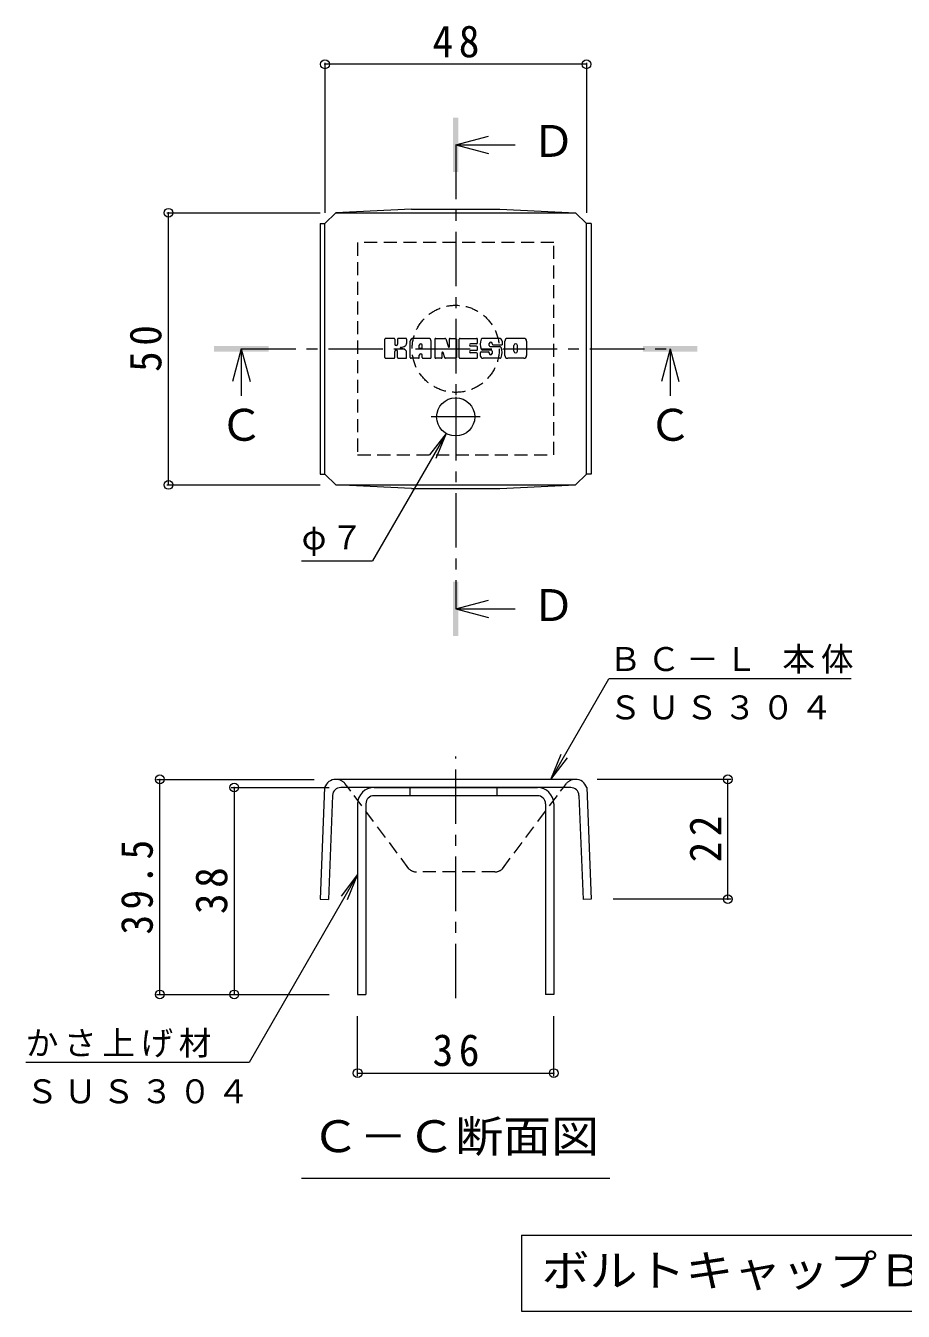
# Model space of a CAD drawing. Units: millimetres on the paper, enlarged 10 times, with parts at other scales. Extents: x -1770 to 2437, y -1938 to 1595.
# Drawn here: x 172 to 977, y 172 to 1353 of the extents above; entities that cross this region are included whole.
import ezdxf
from ezdxf.enums import TextEntityAlignment as Align

# ---------------------------------------------------------------- set-up
doc = ezdxf.new("R2010")
doc.units = ezdxf.units.MM
doc.header["$LTSCALE"] = 10
doc.header["$PDMODE"] = 32
doc.header["$PDSIZE"] = 8
doc.linetypes.add('CHAIN1', pattern=[8, 5, -1, 1, -1])
doc.linetypes.add('DASHED1', pattern=[1.8, 1.2, -0.6])
for name, color, linetype, lineweight in [('D-4', 7, 'Continuous', 9), ('D-5', 7, 'Continuous', 9), ('D-8', 4, 'Continuous', 9), ('D-9', 2, 'Continuous', 9), ('D-F', 7, 'Continuous', 9)]:
    doc.layers.add(name, color=color, linetype=linetype, lineweight=lineweight)
doc.styles.add('ＭＳ ゴシック', font='')
doc.styles.get('ＭＳ ゴシック').set_extended_font_data('MS Gothic')

msp = doc.modelspace()

# ---------------------------------------------------------------- linework, layer by layer
at = {"layer": 'D-4'}
for p, q in [((446.47, 1319.11), (446.47, 1181.32)), ((686.47, 1317.61), (446.47, 1317.61)), ((686.47, 1319.11), (686.47, 1181.32)), ((301.25, 1181.32), (442.06, 1181.32)), ((302.75, 931.32), (302.75, 1181.32)), ((557.72, 978.66), (490.06, 861.48)), ((557.72, 978.66), (542.5, 958.83)), ((557.72, 978.66), (548.15, 955.57)), ((301.25, 931.32), (442.06, 931.32)), ((425.06, 861.48), (490.06, 861.48)), ((653.77, 660.95), (707.12, 753.36)), ((929.62, 753.36), (707.12, 753.36)), ((653.77, 660.95), (663.33, 684.05)), ((653.77, 660.95), (668.98, 680.78)), ((291.82, 660.95), (436.68, 660.95)), ((294.82, 463.45), (294.82, 660.95)), ((360.22, 653.45), (450.22, 653.45)), ((363.22, 653.45), (363.22, 463.45)), ((819.25, 660.95), (696.25, 660.95)), ((816.25, 550.95), (816.25, 660.95)), ((476.47, 573.49), (376.75, 400.77)), ((476.47, 573.49), (461.25, 553.66)), ((476.47, 573.49), (466.9, 550.39)), ((819.25, 550.95), (710.87, 550.95)), ((291.82, 463.45), (450.22, 463.45)), ((476.47, 388.22), (476.47, 443.45)), ((656.47, 388.22), (656.47, 443.45)), ((376.75, 400.77), (171.75, 400.77)), ((476.47, 391.22), (656.47, 391.22))]:
    msp.add_line(p, q, dxfattribs=at)
for p in [(446.47, 1317.61), (686.47, 1317.61), (302.75, 1181.32), (302.75, 931.32), (294.82, 660.95), (816.25, 660.95), (363.22, 653.45), (816.25, 550.95), (294.82, 463.45), (363.22, 463.45), (476.47, 391.22), (656.47, 391.22)]:
    msp.add_point(p, dxfattribs=at)
at = {"layer": 'D-5', "color": 4}
for p, q in [((566.47, 1243.73), (596.47, 1251.73)), ((566.47, 1243.73), (596.47, 1235.73)), ((566.47, 1243.73), (621.17, 1243.73)), ((369.64, 1056.32), (361.64, 1026.32)), ((369.64, 1056.32), (377.64, 1026.32)), ((369.64, 1056.32), (369.64, 1013.08)), ((763.29, 1056.32), (755.29, 1026.32)), ((763.29, 1056.32), (771.29, 1026.32)), ((763.29, 1056.32), (763.29, 1013.08)), ((566.47, 817.51), (596.47, 825.51)), ((566.47, 817.51), (596.47, 809.51)), ((566.47, 817.51), (621.17, 817.51))]:
    msp.add_line(p, q, dxfattribs=at)
at = {"layer": 'D-5', "color": 4, "linetype": 'CHAIN1'}
for p, q in [((566.47, 1243.73), (566.47, 817.51)), ((369.64, 1056.32), (763.29, 1056.32))]:
    msp.add_line(p, q, dxfattribs=at)
at = {"layer": 'D-5'}
for p, q in [((424.97, 294.74), (707.97, 294.74)), ((626.97, 242.43), (1297.57, 242.43))]:
    msp.add_line(p, q, dxfattribs=at)
msp.add_lwpolyline([(626.97, 242.43), (626.97, 172.43), (1297.57, 172.43)], dxfattribs=at)
at = {"layer": 'D-5', "color": 4}
for points in [[(563.97, 1218.73), (568.97, 1218.73), (563.97, 1268.73), (568.97, 1268.73)], [(344.64, 1053.82), (394.64, 1053.82), (344.64, 1058.82), (394.64, 1058.82)], [(738.29, 1053.82), (788.29, 1053.82), (738.29, 1058.82), (788.29, 1058.82)], [(563.97, 792.51), (568.97, 792.51), (563.97, 842.51), (568.97, 842.51)]]:
    msp.add_solid(points, dxfattribs=at)
at = {"layer": 'D-8', "linetype": 'DASHED1'}
for p, q in [((656.47, 1153.82), (476.47, 1153.82)), ((476.47, 1153.82), (476.47, 958.82))]:
    msp.add_line(p, q, dxfattribs=at)
at = {"layer": 'D-8'}
for p, q in [((491.47, 653.45), (641.47, 653.45)), ((524.53, 645.95), (524.53, 653.45)), ((604.53, 645.95), (604.53, 653.45)), ((483.97, 638.45), (483.97, 463.45)), ((641.47, 645.95), (491.47, 645.95)), ((648.97, 638.45), (648.97, 463.45)), ((656.47, 638.45), (656.47, 463.45)), ((656.47, 463.45), (648.97, 463.45))]:
    msp.add_line(p, q, dxfattribs=at)
at = {"layer": 'D-8', "linetype": 'DASHED1'}
msp.add_lwpolyline([(476.47, 958.82), (656.47, 958.82), (656.47, 1153.82)], dxfattribs=at)
at = {"layer": 'D-8'}
msp.add_lwpolyline([(476.47, 638.45), (476.47, 463.45), (483.97, 463.45)], dxfattribs=at)
at = {"layer": 'D-8', "linetype": 'DASHED1'}
msp.add_circle((566.47, 1056.32), 40, dxfattribs=at)
at = {"layer": 'D-8'}
for centre, radius, start, end in [((491.47, 638.45), 15, 90, 180), ((641.47, 638.45), 15, 0, 90), ((491.47, 638.45), 7.5, 90, 180), ((641.47, 638.45), 7.5, 0, 90)]:
    msp.add_arc(centre, radius, start, end, dxfattribs=at)
at = {"layer": 'D-9'}
for p, q in [((446.47, 1171.32), (456.47, 1181.32)), ((525.92, 1184.48), (456.47, 1181.32)), ((456.47, 1181.32), (676.47, 1181.32)), ((525.92, 1184.48), (607.01, 1184.48)), ((607.01, 1184.48), (676.47, 1181.32)), ((686.47, 1171.32), (676.47, 1181.32)), ((442.06, 1171.32), (446.47, 1171.32)), ((442.06, 1171.32), (442.06, 941.32)), ((446.47, 941.32), (446.47, 1171.32)), ((690.87, 1171.32), (686.47, 1171.32)), ((686.47, 941.32), (686.47, 1171.32)), ((690.87, 1171.32), (690.87, 941.32)), ((442.06, 941.32), (446.47, 941.32)), ((446.47, 941.32), (456.47, 931.32)), ((686.47, 941.32), (676.47, 931.32)), ((690.87, 941.32), (686.47, 941.32)), ((525.92, 928.16), (456.47, 931.32)), ((456.47, 931.32), (676.47, 931.32)), ((525.92, 928.16), (607.01, 928.16)), ((607.01, 928.16), (676.47, 931.32)), ((446.17, 653.45), (442.06, 550.95)), ((676.25, 660.95), (456.47, 660.95)), ((672.06, 653.45), (460.88, 653.45)), ((470.22, 650.02), (467.64, 653.45)), ((662.72, 650.02), (665.29, 653.45)), ((686.77, 653.45), (690.87, 550.95)), ((453.38, 646.25), (449.56, 550.65)), ((679.55, 646.25), (683.38, 550.65)), ((442.06, 550.95), (449.56, 550.65)), ((690.87, 550.95), (683.38, 550.65))]:
    msp.add_line(p, q, dxfattribs=at)
at = {"layer": 'D-9', "linetype": 'CHAIN1'}
for p, q in [((566.47, 1012.26), (566.47, 975.38)), ((588.95, 993.82), (543.98, 993.82)), ((566.47, 460.01), (566.47, 681.82))]:
    msp.add_line(p, q, dxfattribs=at)
at = {"layer": 'D-9', "linetype": 'DASHED1'}
for p, q in [((467.64, 653.45), (464.83, 657.2)), ((523.54, 578.88), (470.22, 650.02)), ((609.4, 578.88), (662.72, 650.02)), ((665.29, 653.45), (668.1, 657.2)), ((602.33, 575.95), (530.61, 575.95))]:
    msp.add_line(p, q, dxfattribs=at)
at = {"layer": 'D-9'}
msp.add_circle((566.47, 993.82), 17.5, dxfattribs=at)
for centre, radius, start, end in [((456.57, 649.98), 10.97, 90.55618, 161.56279), ((460.88, 645.95), 7.5, 90, 177.70665), ((672.06, 645.95), 7.5, 2.29335, 90), ((676.36, 649.98), 10.97, 18.43721, 90.55618)]:
    msp.add_arc(centre, radius, start, end, dxfattribs=at)
at = {"layer": 'D-9', "linetype": 'DASHED1'}
for centre, radius, start, end in [((456.57, 649.98), 10.97, 41.15582, 89.44382), ((676.36, 649.98), 10.97, 90.55618, 138.84418), ((530.61, 585.95), 10, 225, 270), ((602.33, 585.95), 10, 270, 315)]:
    msp.add_arc(centre, radius, start, end, dxfattribs=at)
at = {"layer": 'D-F'}
for p, q in [((501.41, 1048.4), (501.41, 1065.16)), ((509.82, 1065.95), (502.2, 1065.95)), ((510.61, 1065.16), (510.61, 1060.54)), ((513.12, 1065.16), (513.12, 1060.54)), ((520.64, 1065.95), (513.91, 1065.95)), ((521.43, 1065.16), (521.43, 1061.26)), ((524.76, 1048.4), (524.76, 1063.33)), ((541.33, 1065.95), (527.38, 1065.95)), ((543.95, 1048.4), (543.95, 1063.33)), ((547.32, 1065.16), (547.32, 1048.4)), ((548.1, 1065.95), (556.62, 1065.95)), ((557.37, 1065.4), (559.76, 1057.93)), ((560.57, 1065.16), (560.57, 1058.06)), ((561.36, 1065.95), (566.46, 1065.95)), ((567.24, 1065.16), (567.24, 1048.4)), ((569.79, 1048.4), (569.79, 1065.16)), ((570.57, 1065.95), (585.68, 1065.95)), ((586.46, 1061.78), (586.46, 1065.16)), ((606.38, 1065.95), (591.12, 1065.95)), ((609, 1063.33), (609, 1060.05)), ((611.55, 1050.23), (611.55, 1063.33)), ((628.9, 1065.95), (614.17, 1065.95)), ((631.52, 1063.33), (631.52, 1050.23)), ((510.61, 1048.4), (510.61, 1053.82)), ((513.09, 1048.4), (513.09, 1053.82)), ((521.44, 1048.4), (521.44, 1053.05)), ((533.08, 1056.98), (533.08, 1059.68)), ((535.37, 1056.71), (533.34, 1056.71)), ((535.63, 1056.98), (535.63, 1059.68)), ((553.9, 1048.4), (553.9, 1052.94)), ((556.34, 1048.17), (554.89, 1053.09)), ((585.68, 1054.77), (580.06, 1054.77)), ((585.61, 1052.62), (580.06, 1052.62)), ((585.68, 1060.99), (580.09, 1060.99)), ((585.68, 1058.79), (580.09, 1058.79)), ((586.4, 1048.4), (586.4, 1051.84)), ((586.46, 1055.55), (586.46, 1058.01)), ((588.98, 1052.67), (588.98, 1050.23)), ((589.77, 1053.46), (596.53, 1053.46)), ((599.03, 1055.1), (591.12, 1055.1)), ((597.28, 1059.24), (597.28, 1061.3)), ((597.32, 1052.67), (597.32, 1052.12)), ((598.06, 1058.45), (606.86, 1058.45)), ((599.82, 1054.32), (599.82, 1052.12)), ((599.86, 1060.84), (599.86, 1061.3)), ((600.65, 1060.05), (609, 1060.05)), ((619.93, 1054.22), (619.93, 1059.34)), ((623.14, 1054.22), (623.14, 1059.34)), ((502.2, 1047.61), (509.82, 1047.61)), ((513.88, 1047.61), (520.66, 1047.61)), ((532.29, 1047.61), (525.54, 1047.61)), ((533.08, 1048.4), (533.08, 1050.49)), ((535.63, 1048.4), (535.63, 1050.49)), ((536.41, 1047.61), (543.16, 1047.61)), ((553.11, 1047.61), (548.1, 1047.61)), ((566.46, 1047.61), (557.09, 1047.61)), ((570.57, 1047.61), (585.61, 1047.61)), ((606.86, 1047.61), (591.6, 1047.61)), ((628.9, 1047.61), (614.17, 1047.61))]:
    msp.add_line(p, q, dxfattribs=at)
for centre, radius, start, end in [((502.2, 1065.16), 0.786, 90, 180), ((509.82, 1065.16), 0.786, 0, 90), ((513.91, 1065.16), 0.786, 90, 180), ((520.64, 1065.16), 0.786, 0, 90), ((527.38, 1063.33), 2.62, 90, 180), ((541.33, 1063.33), 2.62, 0, 90), ((548.1, 1065.16), 0.786, 90, 180), ((556.62, 1065.16), 0.786, 17.75635, 90), ((561.36, 1065.16), 0.786, 90, 180), ((566.46, 1065.16), 0.786, 0, 90), ((570.57, 1065.16), 0.786, 90, 180), ((585.68, 1065.16), 0.786, 0, 90), ((600.86, 1060.53), 11.88, 157.10112, 202.89888), ((591.12, 1064.64), 1.31, 90, 157.10112), ((598.57, 1061.3), 1.29, 0, 180), ((606.38, 1063.33), 2.62, 0, 90), ((614.17, 1063.33), 2.62, 90, 180), ((628.9, 1063.33), 2.62, 0, 90), ((511.86, 1060.54), 1.26, 180, 0), ((511.85, 1053.82), 1.24, 0, 180), ((516.04, 1057.17), 0.439, 97.33171, 266.57183), ((514.53, 1068.84), 11.32, 277.33171, 299.42073), ((515.52, 1048.54), 8.21, 53.71985, 86.57183), ((518.81, 1061.26), 2.62, 299.42073, 0), ((518.82, 1053.05), 2.62, 0, 53.71985), ((534.35, 1059.68), 1.28, 0, 180), ((534.35, 1050.49), 1.28, 0, 180), ((533.34, 1056.98), 0.262, 180, 270), ((535.37, 1056.98), 0.262, 270, 0), ((554.4, 1052.94), 0.505, 16.48875, 180), ((560.16, 1058.06), 0.413, 197.75635, 0), ((580.09, 1059.89), 1.1, 90, 270), ((580.06, 1053.69), 1.07, 90, 270), ((585.61, 1051.84), 0.786, 0, 90), ((585.68, 1061.78), 0.786, 270, 0), ((585.68, 1058.01), 0.786, 0, 90), ((585.68, 1055.55), 0.786, 270, 0), ((589.77, 1052.67), 0.786, 90, 180), ((591.12, 1056.41), 1.31, 202.89888, 270), ((596.53, 1052.67), 0.786, 0, 90), ((598.06, 1059.24), 0.786, 180, 270), ((598.57, 1052.12), 1.25, 180, 0), ((599.03, 1054.32), 0.786, 0, 90), ((600.65, 1060.84), 0.786, 180, 270), ((606.86, 1057.14), 1.31, 22.90802, 90), ((597.14, 1053.03), 11.87, 337.09198, 22.90802), ((621.53, 1059.34), 1.6, 0, 180), ((621.53, 1054.22), 1.6, 180, 0), ((502.2, 1048.4), 0.786, 180, 270), ((509.82, 1048.4), 0.786, 270, 0), ((513.88, 1048.4), 0.786, 180, 270), ((520.66, 1048.4), 0.786, 270, 0), ((525.54, 1048.4), 0.786, 180, 270), ((532.29, 1048.4), 0.786, 270, 0), ((536.41, 1048.4), 0.786, 180, 270), ((543.16, 1048.4), 0.786, 270, 0), ((548.1, 1048.4), 0.786, 180, 270), ((553.11, 1048.4), 0.786, 270, 0), ((557.09, 1048.4), 0.786, 196.48875, 270), ((566.46, 1048.4), 0.786, 270, 0), ((570.57, 1048.4), 0.786, 180, 270), ((585.61, 1048.4), 0.786, 270, 0), ((591.6, 1050.23), 2.62, 180, 270), ((606.86, 1048.92), 1.31, 270, 337.09198), ((614.17, 1050.23), 2.62, 180, 270), ((628.9, 1050.23), 2.62, 270, 0)]:
    msp.add_arc(centre, radius, start, end, dxfattribs=at)

# ---------------------------------------------------------------- texts
at = {"layer": 'D-4', "color": 2, "char_height": 29.33, "attachment_point": 7, "style": 'ＭＳ ゴシック'}
for s, insert in [('\\T1.27;\\W0.95;48', (545.22, 1323.61)), ('\\T1.27;\\W0.95;36', (545.22, 397.22))]:
    msp.add_mtext(s, dxfattribs=dict(at, insert=insert))
at = {"layer": 'D-4', "color": 2, "char_height": 29.33, "attachment_point": 7, "rotation": 90, "style": 'ＭＳ ゴシック'}
for s, insert in [('\\T1.27;\\W0.95;50', (296.75, 1035.07)), ('\\T1.27;\\W0.95;22', (810.25, 584.7)), ('\\T1.28;\\W0.9;39.5', (288.82, 518.45)), ('\\T1.27;\\W0.95;38', (357.22, 537.2))]:
    msp.add_mtext(s, dxfattribs=dict(at, insert=insert))
at = {"layer": 'D-4', "char_height": 21.99, "attachment_point": 7, "style": 'ＭＳ ゴシック'}
for s, insert in [('\\T1.17;φ７', (425.06, 866.13)), ('\\T1.18;ＢＣ－Ｌ\\~本体', (707.12, 758.02)), ('\\T1.17;ＳＵＳ３０４', (707.12, 715.65)), ('\\T1.17;かさ上げ材', (171.75, 405.42)), ('\\T1.17;ＳＵＳ３０４', (171.75, 363.05))]:
    msp.add_mtext(s, dxfattribs=dict(at, insert=insert))
at = {"layer": 'D-5', "color": 2, "style": 'ＭＳ ゴシック'}
for s, p in [('Ｄ', (636.17, 1223.73)), ('Ｃ', (349.64, 963.08)), ('Ｃ', (743.29, 963.08)), ('Ｄ', (636.17, 797.51))]:
    msp.add_text(s, height=29.33, dxfattribs=at).set_placement(p, align=Align.BOTTOM_LEFT)
at = {"layer": 'D-5', "color": 2, "style": 'ＭＳ ゴシック', "width": 1.1}
for s, p in [('Ｃ－Ｃ断面図', (433.97, 309.74)), ('ボルトキャップＢＣ－Ｌ詳細図', (645.35, 186.43))]:
    msp.add_text(s, height=29.33, dxfattribs=at).set_placement(p, align=Align.BOTTOM_LEFT)

doc.saveas('drawing.dxf')
